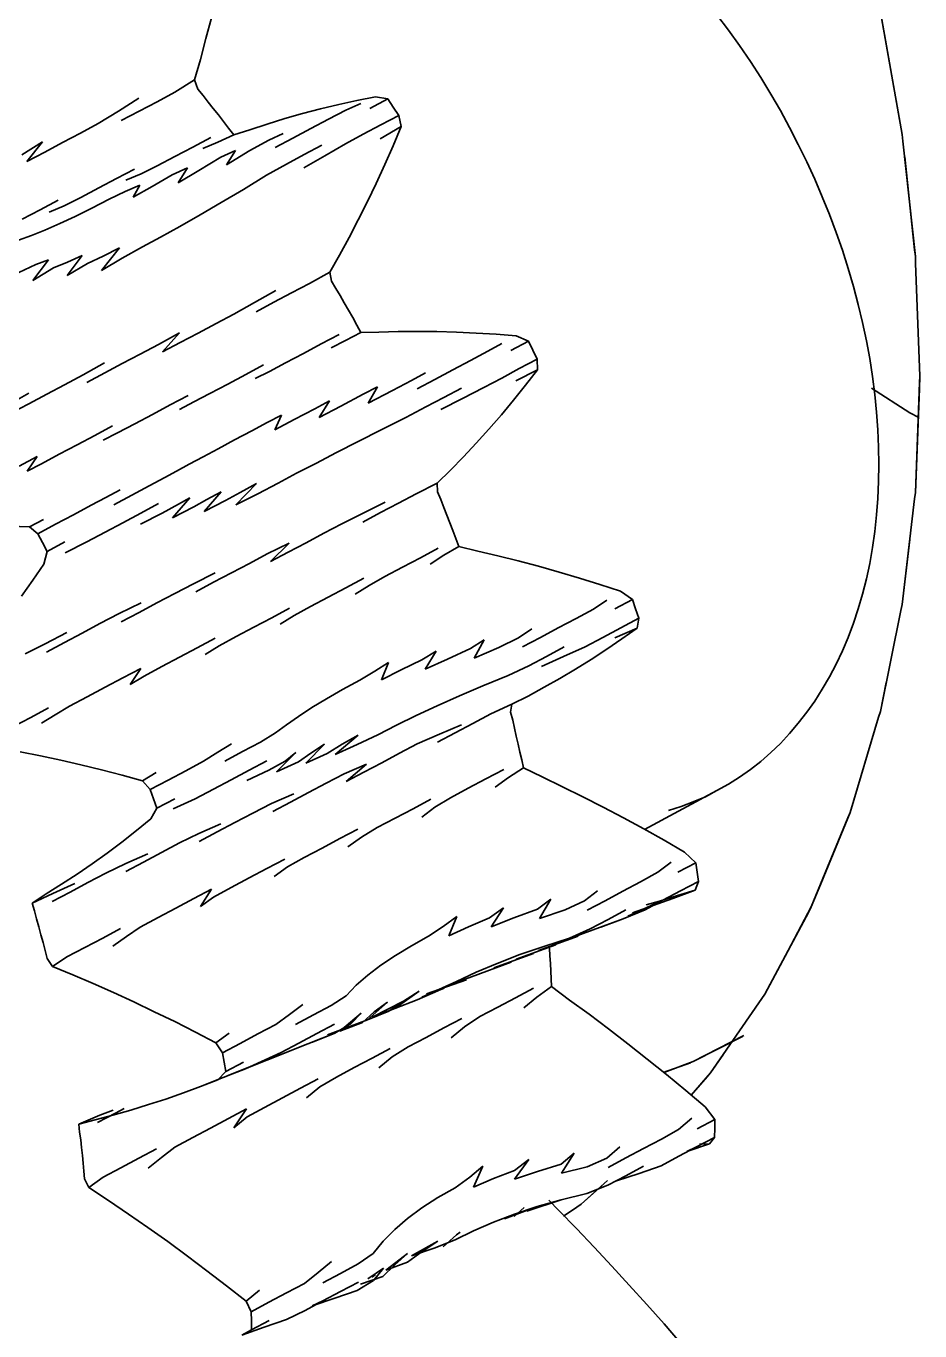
# Model space of a CAD drawing. Header units: millimetres. Extents: x 0 to 420, y 0 to 297.
# Drawn here: x 129.15 to 142.12, y 154.31 to 173.25 of the extents above; entities that cross this region are included whole.
import ezdxf

# ---------------------------------------------------------------- set-up
doc = ezdxf.new("R2010")
doc.units = ezdxf.units.MM
doc.header["$LTSCALE"] = 6
doc.layers.add('VISIVEL', color=7, linetype='Continuous', lineweight=35)

msp = doc.modelspace()

# ---------------------------------------------------------------- linework, layer by layer
at = {"layer": 'VISIVEL'}
for p, q in [((141.49, 173.793), (141.866, 171.673)), ((131.762, 173.065), (131.842, 173.369)), ((139.346, 173.189), (139.178, 173.409)), ((141.866, 171.673), (141.566, 173.369)), ((131.682, 172.761), (131.762, 173.065)), ((139.506, 172.965), (139.346, 173.189)), ((139.662, 172.733), (139.506, 172.965)), ((131.598, 172.465), (131.682, 172.761)), ((139.814, 172.501), (139.662, 172.733)), ((139.958, 172.261), (139.814, 172.501)), ((131.598, 172.465), (131.31, 172.289)), ((131.646, 172.333), (131.598, 172.465)), ((131.722, 172.241), (131.646, 172.333)), ((130.79, 172.201), (130.494, 172.013)), ((131.054, 172.149), (130.794, 172.013)), ((131.31, 172.289), (131.054, 172.149)), ((131.794, 172.145), (131.722, 172.241)), ((131.87, 172.053), (131.794, 172.145)), ((133.954, 172.169), (133.69, 172.109)), ((134.01, 172.125), (133.794, 172.029)), ((134.222, 172.221), (133.954, 172.169)), ((134.402, 172.189), (134.142, 172.053)), ((134.402, 172.189), (134.222, 172.221)), ((134.482, 172.069), (134.402, 172.189)), ((140.098, 172.021), (139.958, 172.261)), ((130.494, 172.013), (130.202, 171.833)), ((130.794, 172.013), (130.534, 171.877)), ((131.946, 171.957), (131.87, 172.053)), ((132.018, 171.861), (131.946, 171.957)), ((133.166, 171.977), (132.906, 171.905)), ((133.426, 172.045), (133.166, 171.977)), ((133.69, 172.109), (133.426, 172.045)), ((133.794, 172.029), (133.542, 171.897)), ((134.562, 171.949), (134.302, 171.813)), ((134.562, 171.949), (134.482, 172.069)), ((134.594, 171.789), (134.562, 171.949)), ((140.23, 171.777), (140.098, 172.021)), ((130.202, 171.833), (129.942, 171.693)), ((132.09, 171.765), (132.018, 171.861)), ((132.166, 171.669), (132.09, 171.765)), ((132.402, 171.741), (132.166, 171.669)), ((132.654, 171.825), (132.402, 171.741)), ((132.906, 171.905), (132.654, 171.825)), ((133.286, 171.761), (133.026, 171.621)), ((133.542, 171.897), (133.286, 171.761)), ((134.302, 171.813), (134.046, 171.677)), ((134.594, 171.789), (134.29, 171.613)), ((134.478, 171.509), (134.594, 171.789)), ((140.358, 171.529), (140.23, 171.777)), ((129.39, 171.565), (129.09, 171.377)), ((129.39, 171.565), (129.166, 171.281)), ((129.682, 171.557), (129.426, 171.417)), ((129.942, 171.693), (129.682, 171.557)), ((131.834, 171.629), (131.574, 171.489)), ((131.934, 171.561), (131.718, 171.469)), ((132.166, 171.669), (131.934, 171.561)), ((132.674, 171.593), (132.398, 171.441)), ((132.886, 171.689), (132.674, 171.593)), ((133.026, 171.621), (132.766, 171.485)), ((134.046, 171.677), (133.786, 171.537)), ((141.866, 171.673), (141.874, 171.577)), ((142.058, 169.901), (141.874, 171.577)), ((129.426, 171.417), (129.166, 171.281)), ((131.314, 171.353), (131.058, 171.217)), ((131.574, 171.489), (131.314, 171.353)), ((132.19, 171.441), (131.978, 171.345)), ((132.398, 171.441), (132.062, 171.233)), ((132.19, 171.441), (132.062, 171.233)), ((133.19, 171.385), (132.93, 171.245)), ((133.486, 171.365), (133.182, 171.189)), ((133.446, 171.521), (133.19, 171.385)), ((133.786, 171.537), (133.486, 171.365)), ((134.358, 171.237), (134.478, 171.509)), ((140.482, 171.277), (140.358, 171.529)), ((130.726, 171.173), (130.466, 171.037)), ((131.058, 171.217), (130.822, 171.101)), ((131.498, 171.189), (131.274, 171.089)), ((131.498, 171.189), (131.358, 170.973)), ((131.978, 171.345), (131.662, 171.153)), ((132.93, 171.245), (132.642, 171.085)), ((134.234, 170.965), (134.358, 171.237)), ((140.598, 171.025), (140.482, 171.277)), ((142.046, 170.001), (141.902, 171.349)), ((130.466, 171.037), (130.21, 170.901)), ((130.822, 171.101), (130.602, 171.009)), ((131.274, 171.089), (130.982, 170.921)), ((131.662, 171.153), (131.358, 170.973)), ((132.642, 171.085), (132.306, 170.877)), ((140.706, 170.769), (140.598, 171.025)), ((130.21, 170.901), (129.95, 170.761)), ((130.59, 170.845), (130.358, 170.733)), ((130.802, 170.937), (130.59, 170.845)), ((130.802, 170.937), (130.706, 170.765)), ((130.982, 170.921), (130.706, 170.765)), ((132.306, 170.877), (131.982, 170.685)), ((134.106, 170.701), (134.234, 170.965)), ((129.618, 170.721), (129.358, 170.581)), ((129.706, 170.641), (129.49, 170.549)), ((129.95, 170.761), (129.706, 170.641)), ((130.106, 170.605), (129.866, 170.485)), ((130.358, 170.733), (130.106, 170.605)), ((131.982, 170.685), (131.678, 170.509)), ((133.974, 170.437), (134.106, 170.701)), ((140.81, 170.513), (140.706, 170.769)), ((129.358, 170.581), (129.098, 170.445)), ((129.866, 170.485), (129.642, 170.381)), ((131.678, 170.509), (131.386, 170.341)), ((133.842, 170.181), (133.974, 170.437)), ((140.906, 170.253), (140.81, 170.513)), ((129.426, 170.285), (129.23, 170.209)), ((129.642, 170.381), (129.426, 170.285)), ((131.386, 170.341), (131.106, 170.185)), ((140.998, 169.993), (140.906, 170.253)), ((129.23, 170.209), (129.046, 170.141)), ((130.51, 170.029), (130.246, 169.701)), ((130.51, 170.029), (130.27, 169.909)), ((130.842, 170.045), (130.55, 169.881)), ((131.106, 170.185), (130.842, 170.045)), ((133.702, 169.925), (133.842, 170.181)), ((129.478, 169.857), (129.25, 169.557)), ((129.478, 169.857), (129.294, 169.789)), ((129.966, 169.917), (129.75, 169.629)), ((129.966, 169.917), (129.754, 169.821)), ((130.27, 169.909), (130.046, 169.801)), ((130.55, 169.881), (130.246, 169.701)), ((133.562, 169.677), (133.702, 169.925)), ((141.082, 169.729), (140.998, 169.993)), ((142.046, 170.001), (142.058, 169.901)), ((142.058, 169.901), (142.058, 169.805)), ((129.294, 169.789), (129.05, 169.669)), ((129.554, 169.737), (129.25, 169.557)), ((129.754, 169.821), (129.554, 169.737)), ((130.046, 169.801), (129.75, 169.629)), ((133.562, 169.677), (133.266, 169.513)), ((133.586, 169.545), (133.562, 169.677)), ((141.158, 169.469), (141.082, 169.729)), ((142.122, 168.165), (142.058, 169.805)), ((133.266, 169.513), (133.006, 169.377)), ((133.65, 169.441), (133.586, 169.545)), ((141.226, 169.205), (141.158, 169.469)), ((132.778, 169.409), (132.47, 169.237)), ((133.006, 169.377), (132.746, 169.241)), ((133.71, 169.337), (133.65, 169.441)), ((133.77, 169.229), (133.71, 169.337)), ((132.47, 169.237), (132.166, 169.069)), ((132.746, 169.241), (132.49, 169.101)), ((133.834, 169.125), (133.77, 169.229)), ((133.894, 169.017), (133.834, 169.125)), ((141.29, 168.945), (141.226, 169.205)), ((131.91, 168.933), (131.65, 168.793)), ((132.166, 169.069), (131.91, 168.933)), ((133.954, 168.909), (133.894, 169.017)), ((134.01, 168.801), (133.954, 168.909)), ((141.346, 168.681), (141.29, 168.945)), ((131.378, 168.797), (131.074, 168.625)), ((131.378, 168.797), (131.134, 168.521)), ((131.65, 168.793), (131.39, 168.657)), ((133.694, 168.773), (133.434, 168.637)), ((134.01, 168.801), (133.786, 168.685)), ((134.27, 168.805), (134.01, 168.801)), ((134.55, 168.813), (134.27, 168.805)), ((134.83, 168.817), (134.55, 168.813)), ((135.114, 168.813), (134.83, 168.817)), ((135.398, 168.805), (135.114, 168.813)), ((135.682, 168.793), (135.398, 168.805)), ((135.974, 168.777), (135.682, 168.793)), ((136.262, 168.753), (135.974, 168.777)), ((136.442, 168.677), (136.262, 168.753)), ((131.074, 168.625), (130.81, 168.485)), ((131.39, 168.657), (131.134, 168.521)), ((133.434, 168.637), (133.178, 168.497)), ((133.786, 168.685), (133.582, 168.577)), ((135.854, 168.529), (135.602, 168.393)), ((136.058, 168.641), (135.854, 168.529)), ((136.442, 168.677), (136.186, 168.537)), ((136.506, 168.545), (136.442, 168.677)), ((136.57, 168.413), (136.506, 168.545)), ((141.394, 168.421), (141.346, 168.681)), ((130.29, 168.361), (129.982, 168.185)), ((130.55, 168.349), (130.294, 168.213)), ((130.81, 168.485), (130.55, 168.349)), ((132.598, 168.329), (132.342, 168.193)), ((132.918, 168.361), (132.686, 168.237)), ((133.178, 168.497), (132.918, 168.361)), ((135.602, 168.393), (135.346, 168.257)), ((136.57, 168.413), (136.31, 168.277)), ((136.574, 168.257), (136.57, 168.413)), ((141.434, 168.161), (141.394, 168.421)), ((129.982, 168.185), (129.71, 168.041)), ((130.294, 168.213), (130.034, 168.073)), ((132.342, 168.193), (132.082, 168.053)), ((132.686, 168.237), (132.478, 168.133)), ((134.95, 168.217), (134.746, 168.105)), ((135.346, 168.257), (135.086, 168.117)), ((136.054, 168.137), (135.794, 168.001)), ((136.31, 168.277), (136.054, 168.137)), ((136.574, 168.257), (136.258, 168.097)), ((136.402, 168.037), (136.574, 168.257)), ((141.466, 167.901), (141.434, 168.161)), ((142.114, 167.981), (142.122, 168.165)), ((142.122, 168.165), (142.118, 168.073)), ((129.71, 168.041), (129.454, 167.905)), ((132.082, 168.053), (131.822, 167.917)), ((134.254, 168.013), (134.046, 167.905)), ((134.254, 168.013), (134.118, 167.777)), ((134.47, 167.957), (134.118, 167.777)), ((134.746, 168.105), (134.47, 167.957)), ((135.086, 168.117), (134.826, 167.981)), ((135.47, 167.993), (135.214, 167.857)), ((135.794, 168.001), (135.486, 167.845)), ((136.226, 167.817), (136.402, 168.037)), ((141.422, 167.993), (141.978, 167.637)), ((142.058, 166.477), (142.118, 168.073)), ((142.114, 167.981), (142.058, 166.477)), ((129.194, 167.921), (128.89, 167.745)), ((129.194, 167.765), (128.934, 167.629)), ((129.454, 167.905), (129.194, 167.765)), ((131.506, 167.885), (131.246, 167.749)), ((131.586, 167.793), (131.378, 167.685)), ((131.822, 167.917), (131.586, 167.793)), ((133.554, 167.809), (133.342, 167.693)), ((133.554, 167.809), (133.406, 167.569)), ((134.046, 167.905), (133.722, 167.733)), ((135.214, 167.857), (134.954, 167.721)), ((135.486, 167.845), (135.17, 167.681)), ((136.05, 167.605), (136.226, 167.817)), ((141.494, 167.645), (141.466, 167.901)), ((130.986, 167.613), (130.73, 167.473)), ((131.246, 167.749), (130.986, 167.613)), ((132.858, 167.601), (132.65, 167.493)), ((132.858, 167.601), (132.762, 167.389)), ((133.342, 167.693), (133.042, 167.537)), ((133.722, 167.733), (133.406, 167.569)), ((134.662, 167.569), (134.306, 167.389)), ((134.954, 167.721), (134.662, 167.569)), ((135.87, 167.397), (136.05, 167.605)), ((141.51, 167.389), (141.494, 167.645)), ((141.978, 167.637), (142.106, 167.565)), ((130.41, 167.445), (130.15, 167.305)), ((130.73, 167.473), (130.482, 167.345)), ((132.65, 167.493), (132.43, 167.373)), ((133.042, 167.537), (132.762, 167.389)), ((134.306, 167.389), (133.974, 167.221)), ((135.686, 167.193), (135.87, 167.397)), ((141.522, 167.137), (141.51, 167.389)), ((130.15, 167.305), (129.894, 167.169)), ((130.482, 167.345), (130.274, 167.237)), ((132.178, 167.241), (131.942, 167.113)), ((132.43, 167.373), (132.178, 167.241)), ((133.974, 167.221), (133.658, 167.057)), ((135.498, 166.997), (135.686, 167.193)), ((129.314, 167.001), (129.054, 166.861)), ((129.314, 167.001), (129.17, 166.789)), ((129.634, 167.033), (129.378, 166.897)), ((129.894, 167.169), (129.634, 167.033)), ((131.942, 167.113), (131.722, 166.997)), ((133.658, 167.057), (133.358, 166.901)), ((141.526, 166.885), (141.522, 167.137)), ((129.378, 166.897), (129.17, 166.789)), ((131.522, 166.889), (131.334, 166.789)), ((131.722, 166.997), (131.522, 166.889)), ((133.358, 166.901), (133.078, 166.757)), ((135.31, 166.801), (135.498, 166.997)), ((141.526, 166.885), (141.522, 166.637)), ((131.166, 166.697), (130.942, 166.577)), ((131.334, 166.789), (131.166, 166.697)), ((133.078, 166.757), (132.81, 166.613)), ((135.118, 166.613), (135.31, 166.801)), ((141.51, 166.393), (141.522, 166.637)), ((130.518, 166.517), (130.31, 166.405)), ((130.686, 166.441), (130.426, 166.301)), ((130.942, 166.577), (130.686, 166.441)), ((131.982, 166.489), (131.738, 166.205)), ((131.982, 166.489), (131.778, 166.377)), ((132.262, 166.481), (132.046, 166.361)), ((132.498, 166.609), (132.198, 166.301)), ((132.514, 166.461), (132.198, 166.301)), ((132.498, 166.609), (132.262, 166.481)), ((132.81, 166.613), (132.514, 166.461)), ((134.814, 166.461), (134.558, 166.325)), ((135.118, 166.613), (134.814, 166.461)), ((135.122, 166.489), (135.118, 166.613)), ((135.17, 166.377), (135.122, 166.489)), ((142.058, 166.477), (142.046, 166.389)), ((130.098, 166.293), (129.842, 166.157)), ((130.31, 166.405), (130.098, 166.293)), ((131.074, 166.317), (130.818, 166.181)), ((131.366, 166.309), (131.126, 166.181)), ((131.53, 166.401), (131.278, 166.109)), ((131.59, 166.273), (131.278, 166.109)), ((131.53, 166.401), (131.366, 166.309)), ((131.778, 166.377), (131.59, 166.273)), ((132.046, 166.361), (131.738, 166.205)), ((134.362, 166.337), (134.046, 166.181)), ((134.558, 166.325), (134.298, 166.189)), ((135.214, 166.261), (135.17, 166.377)), ((135.258, 166.149), (135.214, 166.261)), ((141.494, 166.153), (141.51, 166.393)), ((141.866, 164.853), (142.046, 166.389)), ((129.406, 166.089), (129.202, 165.981)), ((129.842, 166.157), (129.582, 166.017)), ((130.818, 166.181), (130.558, 166.041)), ((131.126, 166.181), (130.814, 166.017)), ((134.046, 166.181), (133.734, 166.025)), ((134.298, 166.189), (134.042, 166.049)), ((135.302, 166.037), (135.258, 166.149)), ((141.466, 165.913), (141.494, 166.153)), ((129.202, 165.981), (128.914, 165.989)), ((129.322, 165.881), (129.202, 165.981)), ((129.582, 166.017), (129.322, 165.881)), ((129.39, 165.753), (129.322, 165.881)), ((130.302, 165.905), (130.034, 165.765)), ((130.558, 166.041), (130.302, 165.905)), ((133.474, 165.889), (133.218, 165.749)), ((133.734, 166.025), (133.474, 165.889)), ((135.346, 165.925), (135.302, 166.037)), ((135.39, 165.809), (135.346, 165.925)), ((141.434, 165.681), (141.466, 165.913)), ((129.458, 165.621), (129.39, 165.753)), ((129.718, 165.761), (129.458, 165.621)), ((130.034, 165.765), (129.722, 165.601)), ((132.97, 165.745), (132.654, 165.589)), ((132.97, 165.745), (132.698, 165.477)), ((133.218, 165.749), (132.958, 165.613)), ((135.134, 165.673), (134.874, 165.533)), ((135.434, 165.697), (135.214, 165.569)), ((135.434, 165.697), (135.39, 165.809)), ((135.706, 165.629), (135.434, 165.697)), ((141.394, 165.449), (141.434, 165.681)), ((141.978, 165.797), (141.866, 164.853)), ((129.41, 165.437), (129.458, 165.621)), ((132.654, 165.589), (132.394, 165.449)), ((132.958, 165.613), (132.698, 165.477)), ((134.874, 165.533), (134.614, 165.397)), ((135.214, 165.569), (135.018, 165.441)), ((135.998, 165.561), (135.706, 165.629)), ((136.294, 165.489), (135.998, 165.561)), ((136.586, 165.409), (136.294, 165.489)), ((129.25, 165.205), (129.41, 165.437)), ((131.898, 165.313), (131.582, 165.153)), ((132.134, 165.313), (131.874, 165.177)), ((132.394, 165.449), (132.134, 165.313)), ((134.614, 165.397), (134.358, 165.261)), ((136.886, 165.325), (136.586, 165.409)), ((137.182, 165.237), (136.886, 165.325)), ((141.346, 165.225), (141.394, 165.449)), ((129.086, 164.973), (129.25, 165.205)), ((131.582, 165.153), (131.31, 165.013)), ((131.874, 165.177), (131.618, 165.037)), ((134.054, 165.237), (133.794, 165.097)), ((134.13, 165.129), (133.93, 165.005)), ((134.358, 165.261), (134.13, 165.129)), ((137.478, 165.145), (137.182, 165.237)), ((137.778, 165.045), (137.478, 165.145)), ((141.29, 165.005), (141.346, 165.225)), ((131.31, 165.013), (131.05, 164.877)), ((133.538, 164.961), (133.278, 164.825)), ((133.794, 165.097), (133.538, 164.961)), ((137.582, 164.917), (137.386, 164.785)), ((137.954, 164.925), (137.694, 164.789)), ((137.954, 164.925), (137.778, 165.045)), ((137.998, 164.789), (137.954, 164.925)), ((141.226, 164.793), (141.29, 165.005)), ((130.822, 164.877), (130.506, 164.721)), ((130.794, 164.737), (130.534, 164.601)), ((131.05, 164.877), (130.794, 164.737)), ((132.978, 164.801), (132.718, 164.661)), ((133.278, 164.825), (133.042, 164.693)), ((137.386, 164.785), (137.134, 164.649)), ((138.042, 164.653), (137.998, 164.789)), ((141.158, 164.581), (141.226, 164.793)), ((141.55, 163.301), (141.846, 164.765)), ((141.866, 164.853), (141.846, 164.765)), ((130.226, 164.577), (129.966, 164.437)), ((130.506, 164.721), (130.226, 164.577)), ((132.718, 164.661), (132.458, 164.525)), ((133.042, 164.693), (132.842, 164.569)), ((137.134, 164.649), (136.874, 164.513)), ((138.042, 164.653), (137.782, 164.517)), ((138.018, 164.509), (138.042, 164.653)), ((141.082, 164.377), (141.158, 164.581)), ((129.746, 164.445), (129.43, 164.285)), ((129.966, 164.437), (129.71, 164.301)), ((131.898, 164.365), (131.638, 164.225)), ((132.202, 164.389), (131.954, 164.253)), ((132.458, 164.525), (132.202, 164.389)), ((136.298, 164.369), (136.014, 164.229)), ((136.494, 164.501), (136.298, 164.369)), ((136.618, 164.373), (136.358, 164.237)), ((136.874, 164.513), (136.618, 164.373)), ((137.522, 164.377), (137.266, 164.241)), ((137.782, 164.517), (137.522, 164.377)), ((137.578, 164.205), (137.798, 164.353)), ((138.018, 164.509), (137.698, 164.369)), ((137.798, 164.353), (138.018, 164.509)), ((140.998, 164.181), (141.082, 164.377)), ((129.43, 164.285), (129.142, 164.137)), ((129.71, 164.301), (129.45, 164.161)), ((131.638, 164.225), (131.378, 164.089)), ((131.954, 164.253), (131.754, 164.129)), ((135.106, 164.177), (134.898, 164.049)), ((135.106, 164.177), (134.942, 163.917)), ((135.602, 164.213), (135.266, 164.061)), ((135.798, 164.341), (135.602, 164.213)), ((135.798, 164.341), (135.654, 164.077)), ((136.014, 164.229), (135.654, 164.077)), ((136.962, 164.241), (136.706, 164.101)), ((137.266, 164.241), (136.95, 164.097)), ((137.354, 164.057), (137.578, 164.205)), ((140.906, 163.989), (140.998, 164.181)), ((131.378, 164.089), (131.122, 163.953)), ((134.41, 164.013), (134.214, 163.885)), ((134.41, 164.013), (134.31, 163.761)), ((134.898, 164.049), (134.594, 163.905)), ((135.266, 164.061), (134.942, 163.917)), ((136.706, 164.101), (136.446, 163.965)), ((136.95, 164.097), (136.63, 163.953)), ((137.126, 163.917), (137.354, 164.057)), ((140.81, 163.805), (140.906, 163.989)), ((130.558, 163.789), (130.302, 163.653)), ((130.818, 163.925), (130.558, 163.789)), ((130.818, 163.925), (130.666, 163.693)), ((130.866, 163.813), (130.666, 163.693)), ((131.122, 163.953), (130.866, 163.813)), ((134.214, 163.885), (133.998, 163.757)), ((134.594, 163.905), (134.31, 163.761)), ((136.146, 163.825), (135.782, 163.673)), ((136.446, 163.965), (136.146, 163.825)), ((136.67, 163.653), (136.898, 163.781)), ((136.898, 163.781), (137.126, 163.917)), ((140.706, 163.625), (140.81, 163.805)), ((130.302, 163.653), (130.042, 163.513)), ((133.746, 163.621), (133.514, 163.485)), ((133.998, 163.757), (133.746, 163.621)), ((135.782, 163.673), (135.442, 163.529)), ((136.438, 163.525), (136.67, 163.653)), ((140.598, 163.453), (140.706, 163.625)), ((141.634, 163.721), (141.55, 163.301)), ((130.042, 163.513), (129.782, 163.377)), ((133.514, 163.485), (133.302, 163.357)), ((135.442, 163.529), (135.118, 163.385)), ((136.202, 163.405), (135.898, 163.269)), ((136.182, 163.289), (136.202, 163.405)), ((136.202, 163.405), (136.438, 163.525)), ((140.482, 163.289), (140.598, 163.453)), ((129.222, 163.213), (128.962, 163.077)), ((129.478, 163.353), (129.222, 163.213)), ((129.578, 163.253), (129.378, 163.133)), ((129.782, 163.377), (129.578, 163.253)), ((133.106, 163.229), (132.93, 163.109)), ((133.302, 163.357), (133.106, 163.229)), ((134.814, 163.241), (134.526, 163.101)), ((135.118, 163.385), (134.814, 163.241)), ((135.898, 163.269), (135.638, 163.129)), ((136.214, 163.173), (136.182, 163.289)), ((140.358, 163.133), (140.482, 163.289)), ((141.11, 161.833), (141.522, 163.217)), ((141.55, 163.301), (141.522, 163.217)), ((132.93, 163.109), (132.774, 162.989)), ((134.526, 163.101), (134.258, 162.961)), ((135.47, 163.109), (135.15, 162.973)), ((135.638, 163.129), (135.378, 162.993)), ((136.242, 163.061), (136.214, 163.173)), ((136.266, 162.945), (136.242, 163.061)), ((140.23, 162.981), (140.358, 163.133)), ((132.134, 162.833), (131.934, 162.709)), ((132.554, 162.857), (132.294, 162.721)), ((132.774, 162.989), (132.554, 162.857)), ((133.97, 162.957), (133.638, 162.677)), ((133.97, 162.957), (133.738, 162.825)), ((134.258, 162.961), (133.958, 162.821)), ((134.83, 162.833), (134.574, 162.697)), ((135.15, 162.973), (134.83, 162.833)), ((135.378, 162.993), (135.122, 162.857)), ((136.294, 162.829), (136.266, 162.945)), ((139.958, 162.705), (140.098, 162.837)), ((140.098, 162.837), (140.23, 162.981)), ((129.362, 162.657), (129.07, 162.717)), ((129.658, 162.597), (129.362, 162.657)), ((131.934, 162.709), (131.73, 162.581)), ((132.294, 162.721), (132.038, 162.581)), ((133.066, 162.705), (132.786, 162.425)), ((133.066, 162.705), (132.914, 162.581)), ((133.286, 162.697), (133.106, 162.569)), ((133.482, 162.825), (133.214, 162.549)), ((133.522, 162.693), (133.214, 162.549)), ((133.482, 162.825), (133.286, 162.697)), ((133.738, 162.825), (133.522, 162.693)), ((133.958, 162.821), (133.638, 162.677)), ((134.574, 162.697), (134.314, 162.557)), ((136.318, 162.713), (136.294, 162.829)), ((136.346, 162.601), (136.318, 162.713)), ((139.814, 162.577), (139.958, 162.705)), ((129.95, 162.529), (129.658, 162.597)), ((130.246, 162.453), (129.95, 162.529)), ((131.73, 162.581), (131.474, 162.441)), ((132.646, 162.585), (132.39, 162.449)), ((132.914, 162.581), (132.678, 162.449)), ((133.106, 162.569), (132.786, 162.425)), ((134.094, 162.537), (133.77, 162.397)), ((134.094, 162.537), (133.798, 162.285)), ((134.314, 162.557), (134.054, 162.421)), ((136.086, 162.461), (135.826, 162.325)), ((136.37, 162.485), (136.154, 162.345)), ((136.37, 162.485), (136.346, 162.601)), ((136.642, 162.353), (136.37, 162.485)), ((139.506, 162.349), (139.662, 162.457)), ((139.662, 162.457), (139.814, 162.577)), ((130.546, 162.377), (130.246, 162.453)), ((130.842, 162.293), (130.546, 162.377)), ((131.042, 162.417), (130.842, 162.293)), ((130.954, 162.169), (130.842, 162.293)), ((131.214, 162.305), (130.954, 162.169)), ((131.474, 162.441), (131.214, 162.305)), ((132.13, 162.309), (131.874, 162.173)), ((132.39, 162.449), (132.13, 162.309)), ((132.678, 162.449), (132.358, 162.301)), ((133.77, 162.397), (133.51, 162.261)), ((134.054, 162.421), (133.798, 162.285)), ((135.826, 162.325), (135.57, 162.189)), ((136.154, 162.345), (135.962, 162.201)), ((136.938, 162.209), (136.642, 162.353)), ((139.346, 162.245), (139.506, 162.349)), ((131.002, 162.033), (130.954, 162.169)), ((131.874, 162.173), (131.606, 162.033)), ((133.038, 162.105), (132.714, 161.965)), ((133.25, 162.125), (132.99, 161.985)), ((133.51, 162.261), (133.25, 162.125)), ((135.57, 162.189), (135.31, 162.049)), ((137.23, 162.065), (136.938, 162.209)), ((139.178, 162.153), (138.126, 161.589)), ((139.01, 162.065), (139.178, 162.153)), ((139.178, 162.153), (139.346, 162.245)), ((130.966, 161.741), (131.05, 161.897)), ((131.05, 161.897), (131.002, 162.033)), ((131.31, 162.033), (131.05, 161.897)), ((131.606, 162.033), (131.286, 161.889)), ((132.714, 161.965), (132.442, 161.825)), ((132.99, 161.985), (132.734, 161.849)), ((134.77, 161.889), (134.51, 161.753)), ((135.026, 162.029), (134.77, 161.889)), ((135.086, 161.913), (134.894, 161.769)), ((135.31, 162.049), (135.086, 161.913)), ((137.526, 161.913), (137.23, 162.065)), ((137.822, 161.757), (137.526, 161.913)), ((138.474, 161.865), (138.658, 161.921)), ((138.658, 161.921), (138.834, 161.989)), ((138.834, 161.989), (139.01, 162.065)), ((130.754, 161.573), (130.966, 161.741)), ((132.442, 161.825), (132.182, 161.689)), ((134.51, 161.753), (134.25, 161.617)), ((138.118, 161.597), (137.822, 161.757)), ((140.546, 160.465), (141.078, 161.757)), ((140.794, 161.069), (141.11, 161.833)), ((141.11, 161.833), (141.078, 161.757)), ((130.542, 161.405), (130.754, 161.573)), ((131.658, 161.529), (131.378, 161.393)), ((131.978, 161.669), (131.658, 161.529)), ((131.926, 161.553), (131.666, 161.413)), ((132.182, 161.689), (131.926, 161.553)), ((133.966, 161.593), (133.706, 161.457)), ((134.25, 161.617), (134.018, 161.477)), ((138.41, 161.433), (138.118, 161.597)), ((130.33, 161.245), (130.542, 161.405)), ((131.378, 161.393), (131.118, 161.253)), ((133.706, 161.457), (133.45, 161.317)), ((134.018, 161.477), (133.822, 161.337)), ((138.706, 161.261), (138.41, 161.433)), ((130.114, 161.089), (130.33, 161.245)), ((130.922, 161.237), (130.602, 161.097)), ((131.118, 161.253), (130.858, 161.117)), ((132.906, 161.157), (132.646, 161.021)), ((133.19, 161.181), (132.946, 161.045)), ((133.45, 161.317), (133.19, 161.181)), ((138.87, 161.105), (138.706, 161.261)), ((129.67, 160.797), (129.894, 160.941)), ((129.894, 160.941), (130.114, 161.089)), ((130.31, 160.957), (130.05, 160.821)), ((130.602, 161.097), (130.31, 160.957)), ((130.858, 161.117), (130.602, 160.981)), ((132.646, 161.021), (132.39, 160.885)), ((132.946, 161.045), (132.754, 160.905)), ((138.322, 160.969), (138.07, 160.829)), ((138.514, 161.113), (138.322, 160.969)), ((138.87, 161.105), (138.61, 160.969)), ((138.89, 160.969), (138.87, 161.105)), ((138.91, 160.833), (138.89, 160.969)), ((140.794, 161.069), (140.686, 160.801)), ((129.446, 160.657), (129.67, 160.797)), ((129.862, 160.805), (129.542, 160.661)), ((130.05, 160.821), (129.794, 160.681)), ((132.39, 160.885), (132.13, 160.745)), ((138.07, 160.829), (137.814, 160.693)), ((138.91, 160.833), (138.65, 160.697)), ((138.862, 160.709), (138.91, 160.833)), ((140.546, 160.465), (140.686, 160.801)), ((129.542, 160.661), (129.242, 160.521)), ((129.242, 160.521), (129.446, 160.657)), ((129.794, 160.681), (129.534, 160.545)), ((131.586, 160.585), (131.326, 160.449)), ((131.842, 160.725), (131.586, 160.585)), ((131.842, 160.725), (131.682, 160.469)), ((131.874, 160.609), (131.682, 160.469)), ((132.13, 160.745), (131.874, 160.609)), ((136.766, 160.577), (136.574, 160.433)), ((136.766, 160.577), (136.602, 160.297)), ((137.446, 160.701), (137.254, 160.553)), ((137.814, 160.693), (137.554, 160.553)), ((138.394, 160.561), (137.886, 160.333)), ((138.538, 160.585), (137.954, 160.377)), ((138.394, 160.561), (138.134, 160.421)), ((138.346, 160.549), (138.606, 160.629)), ((138.65, 160.697), (138.394, 160.561)), ((138.862, 160.709), (138.538, 160.585)), ((138.606, 160.629), (138.862, 160.709)), ((129.274, 160.409), (129.242, 160.521)), ((129.306, 160.293), (129.274, 160.409)), ((131.326, 160.449), (131.07, 160.313)), ((136.082, 160.453), (135.878, 160.309)), ((136.082, 160.453), (135.902, 160.177)), ((136.574, 160.433), (136.23, 160.305)), ((136.974, 160.421), (136.602, 160.297)), ((137.254, 160.553), (136.974, 160.421)), ((137.554, 160.553), (137.294, 160.417)), ((137.854, 160.421), (137.598, 160.281)), ((138.134, 160.421), (137.818, 160.293)), ((138.21, 160.461), (137.886, 160.333)), ((137.954, 160.377), (138.21, 160.461)), ((138.15, 160.497), (138.346, 160.549)), ((139.87, 159.201), (140.51, 160.393)), ((140.206, 159.821), (140.546, 160.465)), ((140.546, 160.465), (140.51, 160.393)), ((129.338, 160.177), (129.306, 160.293)), ((131.07, 160.313), (130.81, 160.173)), ((135.402, 160.325), (135.206, 160.181)), ((135.402, 160.325), (135.286, 160.045)), ((135.878, 160.309), (135.574, 160.177)), ((136.23, 160.305), (135.902, 160.177)), ((137.818, 160.293), (137.238, 160.081)), ((137.598, 160.281), (137.338, 160.145)), ((137.818, 160.293), (137.494, 160.169)), ((129.37, 160.061), (129.338, 160.177)), ((129.402, 159.949), (129.37, 160.061)), ((130.266, 160.013), (130.006, 159.877)), ((130.522, 160.153), (130.266, 160.013)), ((130.61, 160.037), (130.414, 159.897)), ((130.81, 160.173), (130.61, 160.037)), ((134.994, 160.041), (134.746, 159.901)), ((135.206, 160.181), (134.994, 160.041)), ((135.574, 160.177), (135.286, 160.045)), ((137.166, 160.041), (136.586, 159.833)), ((137.038, 160.013), (136.666, 159.893)), ((137.238, 160.081), (136.914, 159.957)), ((136.914, 159.957), (137.166, 160.041)), ((137.338, 160.145), (137.038, 160.013)), ((129.43, 159.833), (129.402, 159.949)), ((129.462, 159.717), (129.43, 159.833)), ((130.006, 159.877), (129.746, 159.741)), ((134.746, 159.901), (134.514, 159.761)), ((136.842, 159.917), (136.262, 159.705)), ((136.666, 159.893), (136.318, 159.773)), ((136.586, 159.833), (136.842, 159.917)), ((136.754, 159.757), (136.746, 159.869)), ((140.206, 159.821), (139.87, 159.201)), ((129.538, 159.601), (129.462, 159.717)), ((129.746, 159.741), (129.538, 159.601)), ((134.302, 159.621), (134.114, 159.473)), ((134.514, 159.761), (134.302, 159.621)), ((136.194, 159.665), (135.614, 159.453)), ((135.99, 159.645), (135.682, 159.517)), ((136.518, 159.789), (135.938, 159.581)), ((135.938, 159.581), (136.194, 159.665)), ((136.318, 159.773), (135.99, 159.645)), ((136.262, 159.705), (136.518, 159.789)), ((136.762, 159.645), (136.754, 159.757)), ((136.766, 159.533), (136.762, 159.645)), ((129.834, 159.481), (129.538, 159.601)), ((130.126, 159.353), (129.834, 159.481)), ((134.114, 159.473), (133.942, 159.329)), ((135.614, 159.453), (135.286, 159.329)), ((135.682, 159.517), (135.398, 159.385)), ((136.774, 159.421), (136.766, 159.533)), ((130.422, 159.225), (130.126, 159.353)), ((133.942, 159.329), (133.798, 159.177)), ((134.858, 159.241), (134.502, 158.989)), ((134.858, 159.241), (134.63, 159.097)), ((135.13, 159.249), (134.826, 159.117)), ((135.398, 159.385), (134.894, 159.157)), ((135.218, 159.285), (134.894, 159.157)), ((135.546, 159.409), (134.962, 159.205)), ((134.962, 159.205), (135.218, 159.285)), ((135.398, 159.385), (135.13, 159.249)), ((135.286, 159.329), (135.546, 159.409)), ((136.514, 159.285), (136.254, 159.145)), ((136.778, 159.309), (136.566, 159.157)), ((136.778, 159.309), (136.774, 159.421)), ((137.038, 159.113), (136.778, 159.309)), ((130.718, 159.089), (130.422, 159.225)), ((131.014, 158.945), (130.718, 159.089)), ((133.17, 159.049), (132.978, 158.905)), ((133.798, 159.177), (133.578, 159.037)), ((134.398, 159.085), (134.106, 158.825)), ((134.63, 159.097), (134.174, 158.865)), ((134.398, 159.085), (134.206, 158.941)), ((134.63, 159.097), (134.418, 158.953)), ((134.826, 159.117), (134.502, 158.989)), ((136.254, 159.145), (135.998, 159.009)), ((136.566, 159.157), (136.374, 159.001)), ((137.322, 158.909), (137.038, 159.113)), ((139.086, 158.057), (139.83, 159.137)), ((139.87, 159.201), (139.83, 159.137)), ((131.314, 158.801), (131.014, 158.945)), ((132.978, 158.905), (132.778, 158.761)), ((133.322, 158.901), (133.062, 158.761)), ((133.578, 159.037), (133.322, 158.901)), ((134.014, 158.925), (133.706, 158.661)), ((134.014, 158.925), (133.87, 158.773)), ((134.206, 158.941), (134.034, 158.789)), ((134.418, 158.953), (134.106, 158.825)), ((134.502, 158.989), (134.174, 158.865)), ((135.738, 158.873), (135.514, 158.725)), ((135.998, 159.009), (135.738, 158.873)), ((137.606, 158.697), (137.322, 158.909)), ((131.61, 158.649), (131.314, 158.801)), ((132.778, 158.761), (132.518, 158.625)), ((133.63, 158.765), (133.37, 158.629)), ((134.106, 158.825), (133.526, 158.609)), ((133.526, 158.609), (133.782, 158.697)), ((133.87, 158.773), (133.634, 158.633)), ((134.034, 158.789), (133.706, 158.661)), ((133.782, 158.697), (134.034, 158.789)), ((135.214, 158.709), (134.958, 158.569)), ((135.474, 158.845), (135.214, 158.709)), ((135.514, 158.725), (135.322, 158.565)), ((137.886, 158.477), (137.606, 158.697)), ((131.906, 158.493), (131.61, 158.649)), ((132.102, 158.633), (131.906, 158.493)), ((132.002, 158.349), (131.906, 158.493)), ((132.262, 158.485), (132.002, 158.349)), ((132.518, 158.625), (132.262, 158.485)), ((133.11, 158.489), (132.854, 158.353)), ((133.634, 158.633), (133.058, 158.405)), ((133.37, 158.629), (133.11, 158.489)), ((133.634, 158.633), (133.31, 158.501)), ((134.958, 158.569), (134.698, 158.433)), ((138.834, 158.221), (139.566, 158.597)), ((138.834, 158.221), (139.546, 158.585)), ((132.026, 158.213), (132.002, 158.349)), ((132.854, 158.353), (132.338, 158.117)), ((132.854, 158.353), (132.586, 158.217)), ((133.058, 158.405), (132.734, 158.277)), ((134.434, 158.409), (134.174, 158.269)), ((134.466, 158.289), (134.274, 158.129)), ((134.698, 158.433), (134.466, 158.289)), ((138.166, 158.257), (137.886, 158.477)), ((139.086, 158.057), (139.274, 158.329)), ((132.586, 158.217), (132.014, 157.989)), ((132.054, 158.077), (132.026, 158.213)), ((132.31, 158.213), (132.054, 158.077)), ((132.41, 158.149), (132.086, 158.021)), ((132.086, 158.021), (132.338, 158.117)), ((132.586, 158.217), (132.262, 158.085)), ((132.734, 158.277), (132.41, 158.149)), ((133.914, 158.133), (133.658, 157.997)), ((134.174, 158.269), (133.914, 158.133)), ((138.446, 158.033), (138.166, 158.257)), ((138.398, 158.061), (138.794, 158.205)), ((138.422, 158.069), (138.834, 158.221)), ((132.014, 157.989), (131.686, 157.861)), ((131.686, 157.861), (131.938, 157.957)), ((131.938, 157.957), (132.054, 158.077)), ((133.39, 157.969), (133.134, 157.833)), ((133.658, 157.997), (133.414, 157.853)), ((138.726, 157.801), (138.446, 158.033)), ((138.802, 157.733), (139.086, 158.057)), ((138.802, 157.733), (139.034, 158.001)), ((139.086, 158.057), (139.034, 158.001)), ((131.182, 157.677), (131.438, 157.765)), ((131.438, 157.765), (131.686, 157.861)), ((133.134, 157.833), (132.874, 157.697)), ((133.414, 157.853), (133.222, 157.697)), ((138.726, 157.801), (139.006, 157.565)), ((130.578, 157.541), (130.45, 157.473)), ((130.674, 157.517), (130.93, 157.597)), ((130.93, 157.597), (131.182, 157.677)), ((132.35, 157.533), (132.09, 157.393)), ((132.35, 157.533), (132.17, 157.261)), ((132.614, 157.557), (132.362, 157.417)), ((132.874, 157.697), (132.614, 157.557)), ((139.146, 157.381), (139.006, 157.565)), ((130.222, 157.441), (129.918, 157.313)), ((129.918, 157.313), (130.158, 157.377)), ((130.158, 157.377), (130.414, 157.445)), ((130.45, 157.473), (130.19, 157.337)), ((130.418, 157.517), (130.222, 157.441)), ((130.414, 157.445), (130.674, 157.517)), ((132.09, 157.393), (131.83, 157.257)), ((132.362, 157.417), (132.17, 157.261)), ((138.814, 157.401), (138.622, 157.237)), ((139.146, 157.381), (138.89, 157.245)), ((139.146, 157.253), (139.146, 157.381)), ((129.93, 157.197), (129.918, 157.313)), ((129.946, 157.085), (129.93, 157.197)), ((131.83, 157.257), (131.574, 157.121)), ((138.622, 157.237), (138.374, 157.097)), ((139.142, 157.121), (139.146, 157.253)), ((129.958, 156.973), (129.946, 157.085)), ((129.97, 156.857), (129.958, 156.973)), ((131.314, 156.981), (131.118, 156.829)), ((131.574, 157.121), (131.314, 156.981)), ((137.77, 156.985), (137.578, 156.821)), ((138.374, 157.097), (138.114, 156.961)), ((138.882, 156.985), (138.626, 156.849)), ((139.07, 157.025), (138.742, 156.917)), ((138.742, 156.917), (138.882, 156.985)), ((139.142, 157.121), (138.882, 156.985)), ((138.926, 157.021), (139.07, 157.025)), ((139.07, 157.025), (139.142, 157.121)), ((129.982, 156.745), (129.97, 156.857)), ((130.79, 156.821), (130.53, 156.681)), ((131.046, 156.957), (130.79, 156.821)), ((131.118, 156.829), (130.926, 156.673)), ((136.446, 156.801), (136.242, 156.517)), ((136.446, 156.801), (136.242, 156.641)), ((137.106, 156.893), (136.918, 156.733)), ((137.106, 156.893), (136.922, 156.601)), ((137.578, 156.821), (137.294, 156.693)), ((137.854, 156.825), (137.598, 156.685)), ((138.114, 156.961), (137.854, 156.825)), ((138.626, 156.849), (138.366, 156.709)), ((129.994, 156.633), (129.982, 156.745)), ((130.002, 156.521), (129.994, 156.633)), ((130.53, 156.681), (130.27, 156.545)), ((135.782, 156.705), (135.59, 156.545)), ((135.782, 156.705), (135.646, 156.397)), ((136.242, 156.641), (135.934, 156.525)), ((136.574, 156.625), (136.242, 156.517)), ((136.918, 156.733), (136.574, 156.625)), ((137.294, 156.693), (136.922, 156.601)), ((138.05, 156.597), (137.722, 156.489)), ((138.11, 156.701), (137.854, 156.565)), ((138.366, 156.709), (138.05, 156.597)), ((130.062, 156.393), (130.002, 156.521)), ((130.27, 156.545), (130.062, 156.393)), ((135.59, 156.545), (135.378, 156.389)), ((135.934, 156.525), (135.646, 156.397)), ((137.206, 156.153), (137.59, 156.497)), ((137.206, 156.153), (137.51, 156.425)), ((137.594, 156.429), (137.29, 156.309)), ((137.854, 156.565), (137.594, 156.429)), ((137.722, 156.489), (137.854, 156.565)), ((130.35, 156.205), (130.062, 156.393)), ((135.126, 156.249), (134.898, 156.101)), ((135.378, 156.389), (135.126, 156.249)), ((136.918, 156.217), (136.418, 156.049)), ((136.918, 156.217), (136.57, 156.117)), ((136.882, 156.061), (136.738, 156.209)), ((137.29, 156.309), (136.918, 156.217)), ((130.638, 156.009), (130.35, 156.205)), ((134.898, 156.101), (134.69, 155.945)), ((136.57, 156.117), (136.094, 155.941)), ((136.378, 156.105), (136.234, 155.973)), ((136.57, 156.117), (136.242, 156.009)), ((136.418, 156.049), (136.57, 156.117)), ((137.138, 155.797), (136.882, 156.061)), ((136.95, 155.977), (137.066, 156.057)), ((136.966, 155.985), (137.146, 156.109)), ((137.066, 156.057), (137.206, 156.153)), ((137.206, 156.153), (137.146, 156.109)), ((130.922, 155.813), (130.638, 156.009)), ((134.69, 155.945), (134.502, 155.785)), ((135.934, 155.889), (135.646, 155.765)), ((136.242, 156.009), (135.934, 155.889)), ((136.094, 155.941), (136.242, 156.009)), ((131.21, 155.609), (130.922, 155.813)), ((134.502, 155.785), (134.334, 155.613)), ((135.398, 155.705), (135.206, 155.533)), ((135.646, 155.765), (135.378, 155.633)), ((135.454, 155.745), (135.398, 155.705)), ((137.398, 155.529), (137.138, 155.797)), ((131.494, 155.397), (131.21, 155.609)), ((134.334, 155.613), (134.19, 155.437)), ((134.902, 155.465), (134.69, 155.309)), ((135.13, 155.617), (134.746, 155.401)), ((135.074, 155.513), (134.746, 155.401)), ((134.746, 155.401), (134.902, 155.465)), ((135.13, 155.617), (134.902, 155.465)), ((135.378, 155.633), (135.074, 155.513)), ((137.654, 155.253), (137.398, 155.529)), ((131.778, 155.185), (131.494, 155.397)), ((133.586, 155.321), (133.394, 155.161)), ((133.974, 155.285), (133.714, 155.145)), ((134.19, 155.437), (133.974, 155.285)), ((134.502, 155.273), (134.33, 155.101)), ((134.69, 155.437), (134.374, 155.193)), ((134.69, 155.309), (134.374, 155.193)), ((134.69, 155.437), (134.502, 155.273)), ((132.062, 154.969), (131.778, 155.185)), ((133.394, 155.161), (133.194, 155.001)), ((133.714, 155.145), (133.458, 155.009)), ((134.33, 155.101), (134.006, 154.989)), ((134.338, 155.225), (134.114, 155.069)), ((134.222, 155.133), (134.174, 155.093)), ((134.338, 155.225), (134.194, 155.045)), ((137.906, 154.977), (137.654, 155.253)), ((132.346, 154.745), (132.062, 154.969)), ((132.538, 154.905), (132.346, 154.745)), ((133.194, 155.001), (132.934, 154.865)), ((133.718, 154.885), (133.458, 154.749)), ((133.958, 154.901), (133.634, 154.789)), ((133.978, 155.021), (133.718, 154.885)), ((134.194, 155.045), (133.958, 154.901)), ((138.162, 154.697), (137.906, 154.977)), ((132.418, 154.589), (132.346, 154.745)), ((132.678, 154.729), (132.418, 154.589)), ((132.934, 154.865), (132.678, 154.729)), ((133.458, 154.749), (133.202, 154.609)), ((133.634, 154.789), (133.306, 154.677)), ((133.306, 154.677), (133.458, 154.749)), ((138.41, 154.413), (138.162, 154.697)), ((132.422, 154.457), (132.418, 154.589)), ((133.202, 154.609), (132.934, 154.477)), ((132.606, 154.365), (132.282, 154.253)), ((132.282, 154.253), (132.422, 154.329)), ((132.682, 154.465), (132.422, 154.329)), ((132.422, 154.329), (132.422, 154.457)), ((132.934, 154.477), (132.606, 154.365)), ((138.662, 154.121), (138.41, 154.413))]:
    msp.add_line(p, q, dxfattribs=at)

doc.saveas('drawing.dxf')
